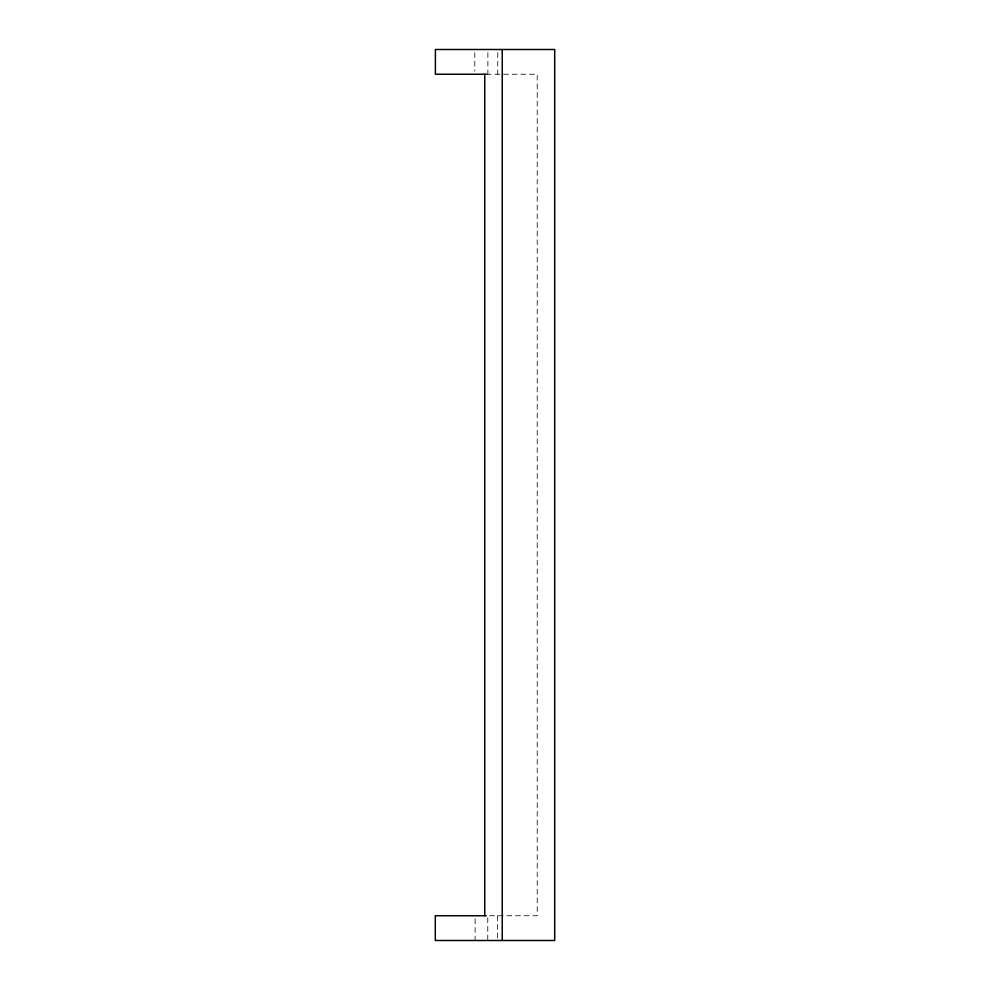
<?xml version="1.0" encoding="UTF-8"?>
<svg xmlns="http://www.w3.org/2000/svg" width="990" height="990" viewBox="0 0 990 990"><rect width="100%" height="100%" fill="white"/><g stroke="black" fill="none" stroke-linecap="round" stroke-linejoin="round"><path stroke-width="0.74" stroke-dasharray="4.95 3.71" d="M486.251 74.238L537.224 74.238L537.224 915.762L487.761 915.762L487.761 940.5M497.747 52.594L497.747 74.238M497.388 915.762L497.388 940.5M487.872 52.594L487.872 74.238M475.126 918.856L475.126 940.5M474.767 52.594L474.767 71.144"/><path stroke-width="1.49" d="M486.325 74.238L435.402 74.238L435.402 49.5L554.709 49.5L554.709 940.5L435.291 940.5L435.291 915.762L486.251 915.762M502.239 49.5L502.239 940.5M484.754 74.238L484.754 915.762"/></g></svg>
